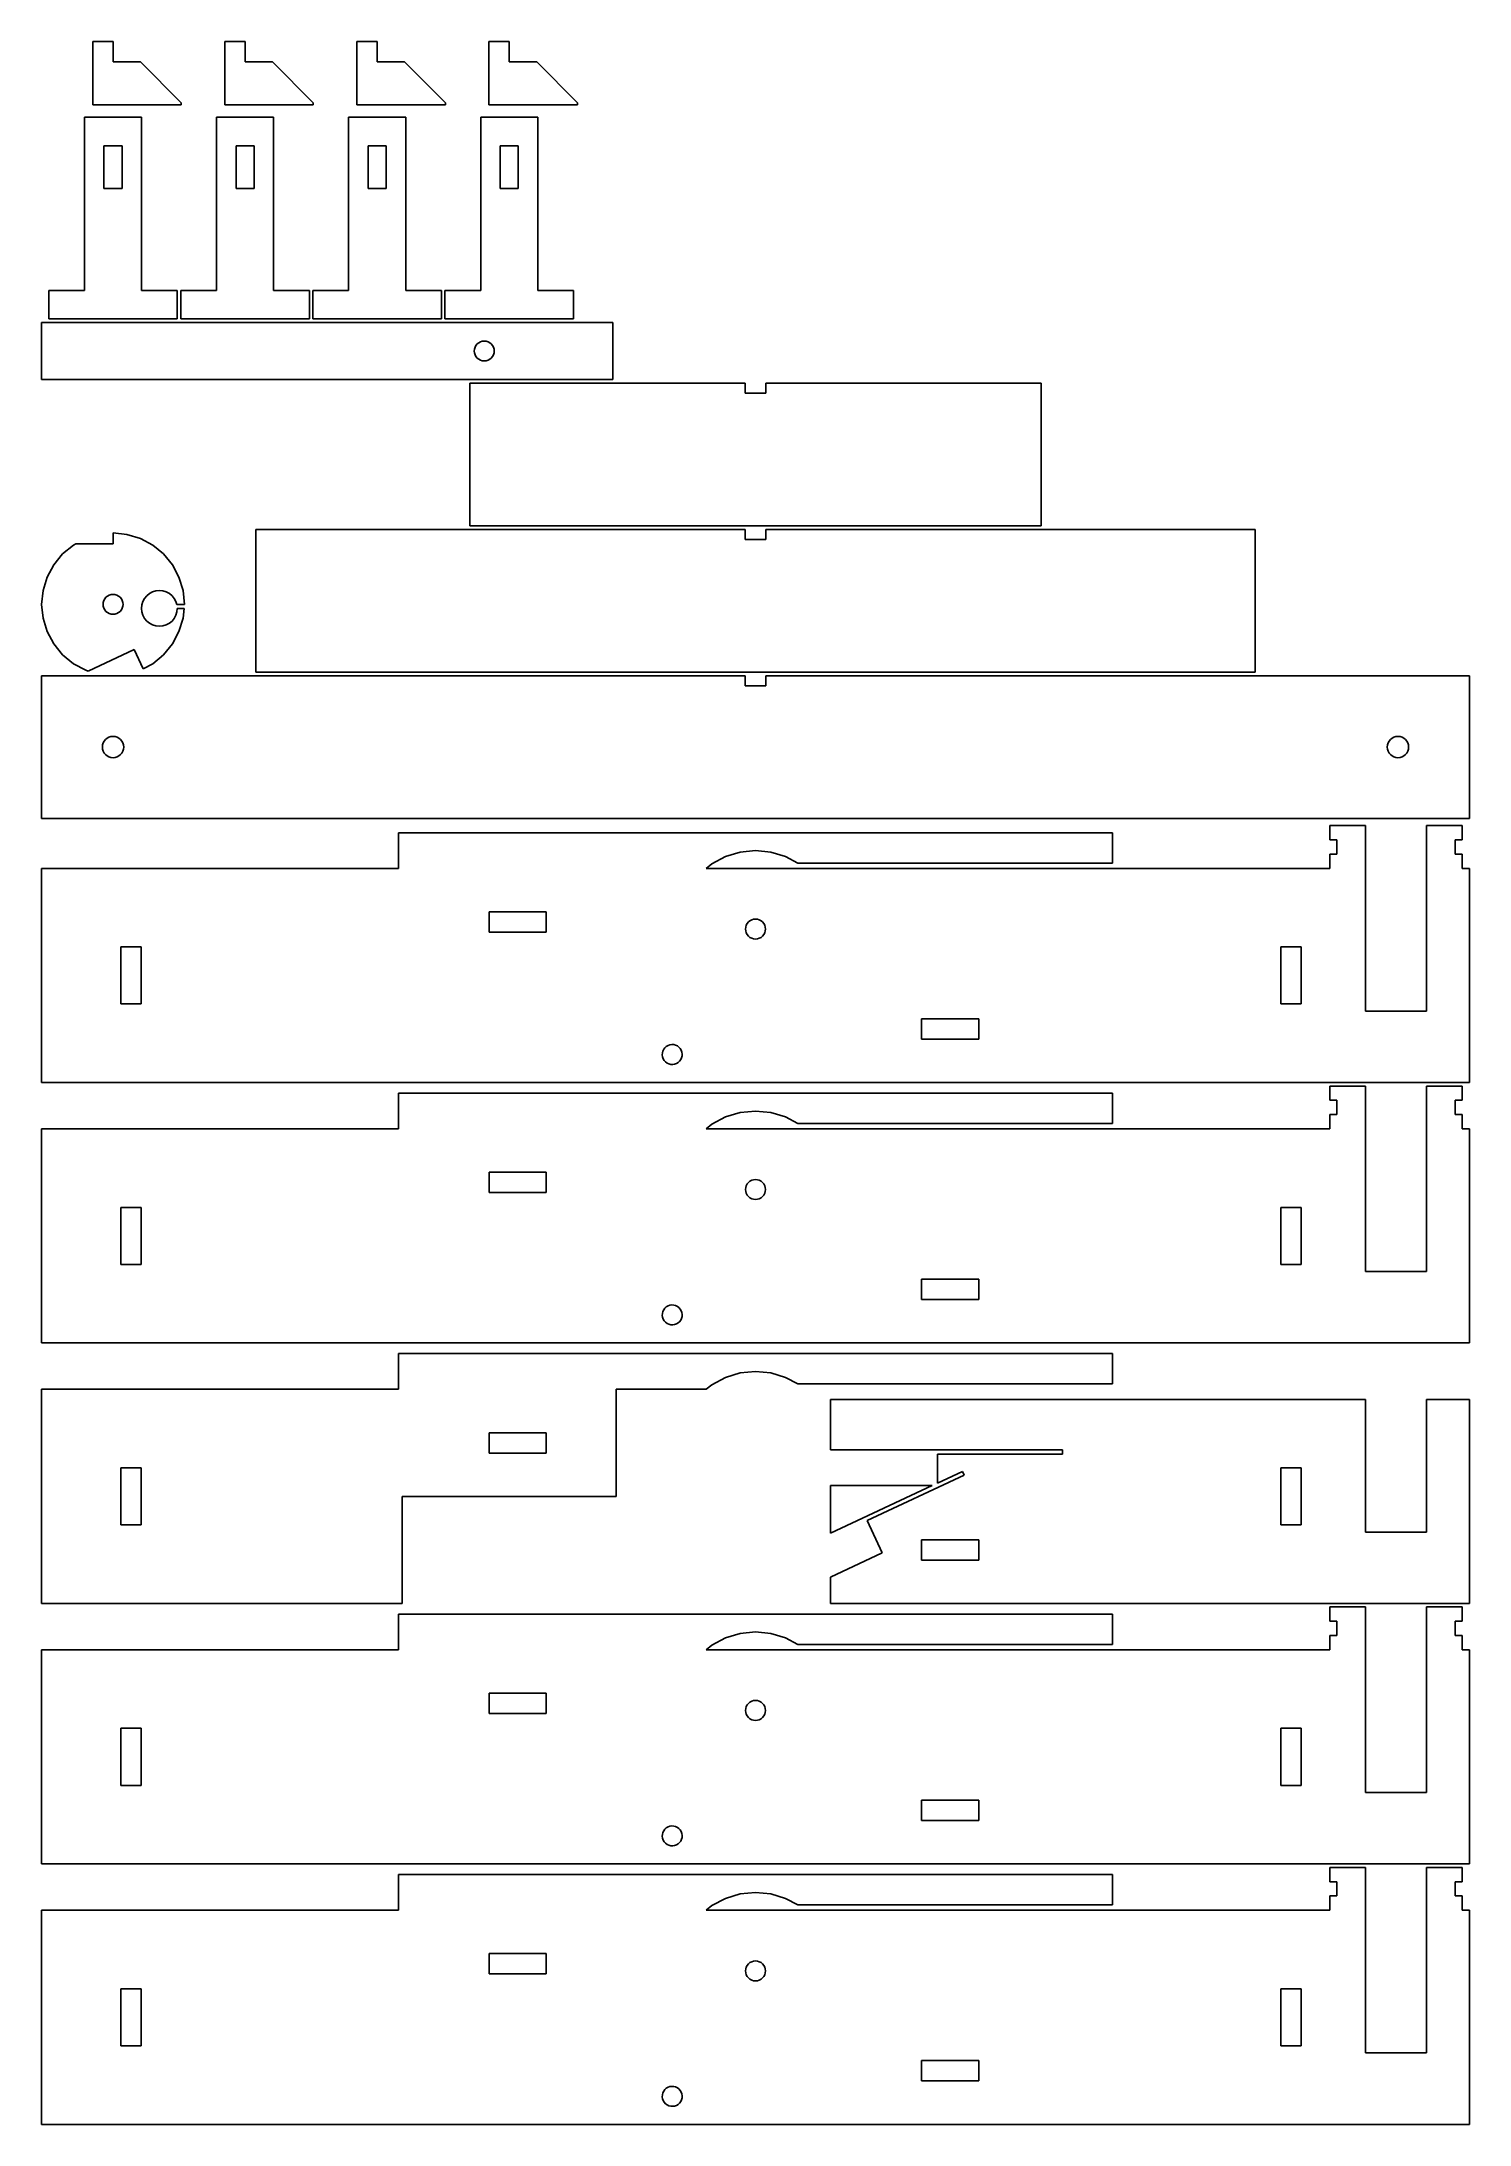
# Model space of a CAD drawing. Header units: metres. Extents: x 0 to 200, y 0 to 292.
import ezdxf

# ---------------------------------------------------------------- set-up
doc = ezdxf.new("R2010")
doc.units = ezdxf.units.M

msp = doc.modelspace()

# ---------------------------------------------------------------- linework, layer by layer
for p, q in [((10, 291.85), (7.14999, 291.85)), ((7.14999, 291.85), (7.14999, 283)), ((10, 289), (10, 291.85)), ((28.5, 291.85), (25.65, 291.85)), ((25.65, 291.85), (25.65, 283)), ((28.5, 289), (28.5, 291.85)), ((47, 291.85), (44.15, 291.85)), ((44.15, 291.85), (44.15, 283)), ((47, 289), (47, 291.85)), ((65.5, 291.85), (62.65, 291.85)), ((62.65, 291.85), (62.65, 283)), ((65.5, 289), (65.5, 291.85)), ((13.85, 289), (10, 289)), ((19.55, 283.3), (13.85, 289)), ((32.35, 289), (28.5, 289)), ((38.05, 283.3), (32.35, 289)), ((50.85, 289), (47, 289)), ((56.55, 283.3), (50.85, 289)), ((69.35, 289), (65.5, 289)), ((75.05, 283.3), (69.35, 289)), ((19.55, 283), (19.55, 283.3)), ((38.05, 283), (38.05, 283.3)), ((56.55, 283), (56.55, 283.3)), ((75.05, 283), (75.05, 283.3)), ((14, 281.25), (6, 281.25)), ((6, 281.25), (6, 257)), ((7.14999, 283), (19.55, 283)), ((14, 257), (14, 281.25)), ((32.5, 281.25), (24.5, 281.25)), ((24.5, 281.25), (24.5, 257)), ((25.65, 283), (38.05, 283)), ((32.5, 257), (32.5, 281.25)), ((51, 281.25), (43, 281.25)), ((43, 281.25), (43, 257)), ((44.15, 283), (56.55, 283)), ((51, 257), (51, 281.25)), ((69.5, 281.25), (61.5, 281.25)), ((61.5, 281.25), (61.5, 257)), ((62.65, 283), (75.05, 283)), ((69.5, 257), (69.5, 281.25)), ((8.72499, 271.25), (8.72499, 277.25)), ((8.72499, 277.25), (11.275, 277.25)), ((11.275, 277.25), (11.275, 271.25)), ((27.225, 271.25), (27.225, 277.25)), ((27.225, 277.25), (29.775, 277.25)), ((29.775, 277.25), (29.775, 271.25)), ((45.725, 271.25), (45.725, 277.25)), ((45.725, 277.25), (48.275, 277.25)), ((48.275, 277.25), (48.275, 271.25)), ((64.225, 271.25), (64.225, 277.25)), ((64.225, 277.25), (66.775, 277.25)), ((66.775, 277.25), (66.775, 271.25)), ((11.275, 271.25), (8.72499, 271.25)), ((29.775, 271.25), (27.225, 271.25)), ((48.275, 271.25), (45.725, 271.25)), ((66.775, 271.25), (64.225, 271.25)), ((6, 257), (1, 257)), ((1, 257), (1, 253)), ((19, 257), (14, 257)), ((19, 253), (19, 257)), ((24.5, 257), (19.5, 257)), ((19.5, 257), (19.5, 253)), ((37.5, 257), (32.5, 257)), ((37.5, 253), (37.5, 257)), ((43, 257), (38, 257)), ((38, 257), (38, 253)), ((56, 257), (51, 257)), ((56, 253), (56, 257)), ((61.5, 257), (56.5, 257)), ((56.5, 257), (56.5, 253)), ((74.5, 257), (69.5, 257)), ((74.5, 253), (74.5, 257)), ((80, 252.5), (0, 252.5)), ((0, 252.5), (0, 244.5)), ((1, 253), (19, 253)), ((19.5, 253), (37.5, 253)), ((38, 253), (56, 253)), ((56.5, 253), (74.5, 253)), ((80, 244.5), (80, 252.5)), ((60.6, 248.5), (60.6269, 248.773)), ((60.6269, 248.227), (60.6, 248.5)), ((60.6269, 248.773), (60.7066, 249.036)), ((60.7066, 247.964), (60.6269, 248.227)), ((60.7066, 249.036), (60.8359, 249.278)), ((60.8359, 249.278), (61.01, 249.49)), ((61.01, 249.49), (61.2222, 249.664)), ((61.2222, 249.664), (61.4642, 249.793)), ((61.4642, 249.793), (61.7269, 249.873)), ((61.7269, 249.873), (62, 249.9)), ((62, 249.9), (62.2731, 249.873)), ((62.2731, 249.873), (62.5358, 249.793)), ((62.5358, 249.793), (62.7778, 249.664)), ((62.7778, 249.664), (62.9899, 249.49)), ((62.9899, 249.49), (63.164, 249.278)), ((63.164, 249.278), (63.2934, 249.036)), ((63.2934, 249.036), (63.3731, 248.773)), ((63.3731, 248.227), (63.2934, 247.964)), ((63.3731, 248.773), (63.4, 248.5)), ((63.4, 248.5), (63.3731, 248.227)), ((60.8359, 247.722), (60.7066, 247.964)), ((61.01, 247.51), (60.8359, 247.722)), ((61.2222, 247.336), (61.01, 247.51)), ((61.4642, 247.207), (61.2222, 247.336)), ((61.7269, 247.127), (61.4642, 247.207)), ((62, 247.1), (61.7269, 247.127)), ((62.2731, 247.127), (62, 247.1)), ((62.5358, 247.207), (62.2731, 247.127)), ((62.7778, 247.336), (62.5358, 247.207)), ((62.9899, 247.51), (62.7778, 247.336)), ((63.164, 247.722), (62.9899, 247.51)), ((63.2934, 247.964), (63.164, 247.722)), ((0, 244.5), (80, 244.5)), ((98.575, 244), (60, 244)), ((60, 244), (60, 224)), ((98.575, 242.585), (98.575, 244)), ((101.425, 242.585), (98.575, 242.585)), ((140, 244), (101.425, 244)), ((101.425, 244), (101.425, 242.585)), ((140, 224), (140, 244)), ((11.9509, 222.808), (10, 223)), ((10, 223), (10, 221.5)), ((13.8268, 222.239), (11.9509, 222.808)), ((15.5557, 221.315), (13.8268, 222.239)), ((98.575, 223.5), (30, 223.5)), ((30, 223.5), (30, 203.5)), ((60, 224), (140, 224)), ((98.575, 222.085), (98.575, 223.5)), ((101.425, 222.085), (98.575, 222.085)), ((170, 223.5), (101.425, 223.5)), ((101.425, 223.5), (101.425, 222.085)), ((170, 203.5), (170, 223.5)), ((2.92894, 220.071), (1.68532, 218.556)), ((4.44431, 221.315), (2.92894, 220.071)), ((4.79099, 221.5), (4.44431, 221.315)), ((10, 221.5), (4.79099, 221.5)), ((17.0711, 220.071), (15.5557, 221.315)), ((18.3147, 218.556), (17.0711, 220.071)), ((0.76121, 216.827), (0.19215, 214.951)), ((1.68532, 218.556), (0.76121, 216.827)), ((19.2388, 216.827), (18.3147, 218.556)), ((19.8078, 214.951), (19.2388, 216.827)), ((0.19215, 214.951), (0, 213)), ((8.60001, 213), (8.62691, 213.273)), ((8.62691, 213.273), (8.70657, 213.536)), ((8.70657, 213.536), (8.83595, 213.778)), ((8.83595, 213.778), (9.01006, 213.99)), ((9.01006, 213.99), (9.22221, 214.164)), ((9.22221, 214.164), (9.46425, 214.293)), ((9.46425, 214.293), (9.72688, 214.373)), ((9.72688, 214.373), (10, 214.4)), ((10, 214.4), (10.2731, 214.373)), ((10.2731, 214.373), (10.5358, 214.293)), ((10.5358, 214.293), (10.7778, 214.164)), ((10.7778, 214.164), (10.9899, 213.99)), ((10.9899, 213.99), (11.164, 213.778)), ((11.164, 213.778), (11.2934, 213.536)), ((11.2934, 213.536), (11.3731, 213.273)), ((11.3731, 213.273), (11.4, 213)), ((14.048, 212.91), (14.1903, 213.379)), ((14.1903, 213.379), (14.4213, 213.811)), ((14.4213, 213.811), (14.7322, 214.19)), ((14.7322, 214.19), (15.1111, 214.501)), ((15.1111, 214.501), (15.5433, 214.732)), ((15.5433, 214.732), (16.0123, 214.874)), ((16.0123, 214.874), (16.5, 214.922)), ((16.5, 214.922), (16.9877, 214.874)), ((16.9877, 214.874), (17.4567, 214.732)), ((17.4567, 214.732), (17.8889, 214.501)), ((17.8889, 214.501), (18.2678, 214.19)), ((18.2678, 214.19), (18.5787, 213.811)), ((18.5787, 213.811), (18.8097, 213.379)), ((18.8097, 213.379), (18.9246, 213)), ((20, 213), (19.8078, 214.951)), ((0, 213), (0.19215, 211.049)), ((0.19215, 211.049), (0.76121, 209.173)), ((8.62691, 212.727), (8.60001, 213)), ((8.70657, 212.464), (8.62691, 212.727)), ((8.83595, 212.222), (8.70657, 212.464)), ((9.01006, 212.01), (8.83595, 212.222)), ((9.22221, 211.836), (9.01006, 212.01)), ((9.46425, 211.707), (9.22221, 211.836)), ((9.72688, 211.627), (9.46425, 211.707)), ((10, 211.6), (9.72688, 211.627)), ((10.2731, 211.627), (10, 211.6)), ((10.5358, 211.707), (10.2731, 211.627)), ((10.7778, 211.836), (10.5358, 211.707)), ((10.9899, 212.01), (10.7778, 211.836)), ((11.164, 212.222), (10.9899, 212.01)), ((11.2934, 212.464), (11.164, 212.222)), ((11.3731, 212.727), (11.2934, 212.464)), ((11.4, 213), (11.3731, 212.727)), ((14, 212.422), (14.048, 212.91)), ((14.048, 211.934), (14, 212.422)), ((14.1903, 211.465), (14.048, 211.934)), ((14.4213, 211.033), (14.1903, 211.465)), ((14.7322, 210.654), (14.4213, 211.033)), ((15.1111, 210.343), (14.7322, 210.654)), ((15.5433, 210.112), (15.1111, 210.343)), ((17.8889, 210.343), (17.4567, 210.112)), ((18.2678, 210.654), (17.8889, 210.343)), ((18.5787, 211.033), (18.2678, 210.654)), ((18.8097, 211.465), (18.5787, 211.033)), ((18.952, 211.934), (18.8097, 211.465)), ((18.9246, 213), (20, 213)), ((19, 212.422), (18.952, 211.934)), ((19.9431, 212.422), (19, 212.422)), ((19.2388, 209.173), (19.8078, 211.049)), ((19.8078, 211.049), (19.9431, 212.422)), ((0.76121, 209.173), (1.68532, 207.444)), ((1.68532, 207.444), (2.92894, 205.929)), ((16.0123, 209.97), (15.5433, 210.112)), ((16.5, 209.922), (16.0123, 209.97)), ((16.9877, 209.97), (16.5, 209.922)), ((17.4567, 210.112), (16.9877, 209.97)), ((17.0711, 205.929), (18.3147, 207.444)), ((18.3147, 207.444), (19.2388, 209.173)), ((2.92894, 205.929), (4.44431, 204.685)), ((4.44431, 204.685), (6.17317, 203.761)), ((6.52312, 203.655), (12.9583, 206.656)), ((12.9583, 206.656), (14.2121, 203.967)), ((14.2121, 203.967), (15.5557, 204.685)), ((15.5557, 204.685), (17.0711, 205.929)), ((98.575, 203), (0, 203)), ((0, 203), (0, 183)), ((6.17317, 203.761), (6.52312, 203.655)), ((30, 203.5), (170, 203.5)), ((98.575, 201.585), (98.575, 203)), ((101.425, 201.585), (98.575, 201.585)), ((200, 203), (101.425, 203)), ((101.425, 203), (101.425, 201.585)), ((200, 183), (200, 203)), ((8.5, 193), (8.52881, 193.293)), ((8.52881, 192.707), (8.5, 193)), ((8.52881, 193.293), (8.61417, 193.574)), ((8.61417, 192.426), (8.52881, 192.707)), ((8.61417, 193.574), (8.75279, 193.833)), ((8.75279, 193.833), (8.93933, 194.061)), ((8.93933, 194.061), (9.16664, 194.247)), ((9.16664, 194.247), (9.42596, 194.386)), ((9.42596, 194.386), (9.70735, 194.471)), ((9.70735, 194.471), (10, 194.5)), ((10, 194.5), (10.2926, 194.471)), ((10.2926, 194.471), (10.574, 194.386)), ((10.574, 194.386), (10.8333, 194.247)), ((10.8333, 194.247), (11.0607, 194.061)), ((11.0607, 194.061), (11.2472, 193.833)), ((11.2472, 193.833), (11.3858, 193.574)), ((11.3858, 193.574), (11.4712, 193.293)), ((11.4712, 192.707), (11.3858, 192.426)), ((11.4712, 193.293), (11.5, 193)), ((11.5, 193), (11.4712, 192.707)), ((188.5, 193), (188.529, 193.293)), ((188.529, 192.707), (188.5, 193)), ((188.529, 193.293), (188.614, 193.574)), ((188.614, 192.426), (188.529, 192.707)), ((188.614, 193.574), (188.753, 193.833)), ((188.753, 193.833), (188.939, 194.061)), ((188.939, 194.061), (189.167, 194.247)), ((189.167, 194.247), (189.426, 194.386)), ((189.426, 194.386), (189.707, 194.471)), ((189.707, 194.471), (190, 194.5)), ((190, 194.5), (190.293, 194.471)), ((190.293, 194.471), (190.574, 194.386)), ((190.574, 194.386), (190.833, 194.247)), ((190.833, 194.247), (191.061, 194.061)), ((191.061, 194.061), (191.247, 193.833)), ((191.247, 193.833), (191.386, 193.574)), ((191.386, 193.574), (191.471, 193.293)), ((191.471, 192.707), (191.386, 192.426)), ((191.471, 193.293), (191.5, 193)), ((191.5, 193), (191.471, 192.707)), ((8.75279, 192.167), (8.61417, 192.426)), ((8.93933, 191.939), (8.75279, 192.167)), ((9.16664, 191.753), (8.93933, 191.939)), ((9.42596, 191.614), (9.16664, 191.753)), ((9.70735, 191.529), (9.42596, 191.614)), ((10, 191.5), (9.70735, 191.529)), ((10.2926, 191.529), (10, 191.5)), ((10.574, 191.614), (10.2926, 191.529)), ((10.8333, 191.753), (10.574, 191.614)), ((11.0607, 191.939), (10.8333, 191.753)), ((11.2472, 192.167), (11.0607, 191.939)), ((11.3858, 192.426), (11.2472, 192.167)), ((188.753, 192.167), (188.614, 192.426)), ((188.939, 191.939), (188.753, 192.167)), ((189.167, 191.753), (188.939, 191.939)), ((189.426, 191.614), (189.167, 191.753)), ((189.707, 191.529), (189.426, 191.614)), ((190, 191.5), (189.707, 191.529)), ((190.293, 191.529), (190, 191.5)), ((190.574, 191.614), (190.293, 191.529)), ((190.833, 191.753), (190.574, 191.614)), ((191.061, 191.939), (190.833, 191.753)), ((191.247, 192.167), (191.061, 191.939)), ((191.386, 192.426), (191.247, 192.167)), ((0, 183), (200, 183)), ((150, 181), (50, 181)), ((50, 181), (50, 176)), ((150, 176.75), (150, 181)), ((185.45, 182), (180.45, 182)), ((180.45, 182), (180.45, 180)), ((185.45, 156), (185.45, 182)), ((199, 182), (194, 182)), ((194, 182), (194, 156)), ((199, 180), (199, 182)), ((95.7905, 177.663), (97.854, 178.289)), ((97.854, 178.289), (100, 178.5)), ((100, 178.5), (102.146, 178.289)), ((102.146, 178.289), (104.21, 177.663)), ((180.45, 180), (181.45, 180)), ((181.45, 180), (181.45, 178)), ((198, 178), (198, 180)), ((198, 180), (199, 180)), ((50, 176), (0, 176)), ((0, 176), (0, 146)), ((93.1014, 176), (93.8887, 176.646)), ((180.45, 176), (93.1014, 176)), ((93.8887, 176.646), (95.7905, 177.663)), ((104.21, 177.663), (105.917, 176.75)), ((105.917, 176.75), (150, 176.75)), ((181.45, 178), (180.45, 178)), ((180.45, 178), (180.45, 176)), ((199, 178), (198, 178)), ((199, 176), (199, 178)), ((200, 176), (199, 176)), ((200, 146), (200, 176)), ((62.6667, 167.075), (62.6667, 169.925)), ((62.6667, 169.925), (70.6667, 169.925)), ((70.6667, 169.925), (70.6667, 167.075)), ((70.6667, 167.075), (62.6667, 167.075)), ((98.6, 167.5), (98.6269, 167.773)), ((98.6269, 167.227), (98.6, 167.5)), ((98.6269, 167.773), (98.7066, 168.036)), ((98.7066, 166.964), (98.6269, 167.227)), ((98.7066, 168.036), (98.8359, 168.278)), ((98.8359, 166.722), (98.7066, 166.964)), ((98.8359, 168.278), (99.01, 168.49)), ((99.01, 166.51), (98.8359, 166.722)), ((99.01, 168.49), (99.2222, 168.664)), ((99.2222, 166.336), (99.01, 166.51)), ((99.2222, 168.664), (99.4642, 168.793)), ((99.4642, 168.793), (99.7269, 168.873)), ((99.7269, 168.873), (100, 168.9)), ((100, 168.9), (100.273, 168.873)), ((100.273, 168.873), (100.536, 168.793)), ((100.536, 168.793), (100.778, 168.664)), ((100.778, 168.664), (100.99, 168.49)), ((100.99, 166.51), (100.778, 166.336)), ((100.99, 168.49), (101.164, 168.278)), ((101.164, 166.722), (100.99, 166.51)), ((101.164, 168.278), (101.293, 168.036)), ((101.293, 166.964), (101.164, 166.722)), ((101.293, 168.036), (101.373, 167.773)), ((101.373, 167.227), (101.293, 166.964)), ((101.373, 167.773), (101.4, 167.5)), ((101.4, 167.5), (101.373, 167.227)), ((11.075, 157), (11.075, 165)), ((11.075, 165), (13.925, 165)), ((13.925, 165), (13.925, 157)), ((99.4642, 166.207), (99.2222, 166.336)), ((99.7269, 166.127), (99.4642, 166.207)), ((100, 166.1), (99.7269, 166.127)), ((100.273, 166.127), (100, 166.1)), ((100.536, 166.207), (100.273, 166.127)), ((100.778, 166.336), (100.536, 166.207)), ((173.575, 157), (173.575, 165)), ((173.575, 165), (176.425, 165)), ((176.425, 165), (176.425, 157)), ((13.925, 157), (11.075, 157)), ((123.273, 152.075), (123.273, 154.925)), ((123.273, 154.925), (131.273, 154.925)), ((131.273, 154.925), (131.273, 152.075)), ((176.425, 157), (173.575, 157)), ((194, 156), (185.45, 156)), ((131.273, 152.075), (123.273, 152.075)), ((86.9366, 149.862), (86.9516, 150.136)), ((86.9754, 149.591), (86.9366, 149.862)), ((86.9516, 150.136), (87.0197, 150.402)), ((87.0664, 149.332), (86.9754, 149.591)), ((87.0197, 150.402), (87.1384, 150.65)), ((87.2062, 149.096), (87.0664, 149.332)), ((87.1384, 150.65), (87.3031, 150.869)), ((87.3894, 148.891), (87.2062, 149.096)), ((87.3031, 150.869), (87.5074, 151.053)), ((87.609, 148.727), (87.3894, 148.891)), ((87.5074, 151.053), (87.7436, 151.192)), ((87.7436, 151.192), (88.0025, 151.283)), ((88.0025, 151.283), (88.2742, 151.322)), ((88.2742, 151.322), (88.5482, 151.307)), ((88.5482, 151.307), (88.8141, 151.239)), ((88.8141, 151.239), (89.0615, 151.12)), ((89.0615, 151.12), (89.2811, 150.956)), ((89.3674, 148.978), (89.1631, 148.794)), ((89.2811, 150.956), (89.4643, 150.751)), ((89.5321, 149.197), (89.3674, 148.978)), ((89.4643, 150.751), (89.6041, 150.515)), ((89.6508, 149.445), (89.5321, 149.197)), ((89.6041, 150.515), (89.6951, 150.256)), ((89.719, 149.711), (89.6508, 149.445)), ((89.6951, 150.256), (89.7339, 149.985)), ((89.7339, 149.985), (89.719, 149.711)), ((0, 146), (200, 146)), ((87.8564, 148.608), (87.609, 148.727)), ((88.1223, 148.54), (87.8564, 148.608)), ((88.3963, 148.525), (88.1223, 148.54)), ((88.668, 148.564), (88.3963, 148.525)), ((88.9269, 148.655), (88.668, 148.564)), ((89.1631, 148.794), (88.9269, 148.655)), ((150, 144.5), (50, 144.5)), ((50, 144.5), (50, 139.5)), ((150, 140.25), (150, 144.5)), ((185.45, 145.5), (180.45, 145.5)), ((180.45, 145.5), (180.45, 143.5)), ((180.45, 143.5), (181.45, 143.5)), ((181.45, 143.5), (181.45, 141.5)), ((185.45, 119.5), (185.45, 145.5)), ((199, 145.5), (194, 145.5)), ((194, 145.5), (194, 119.5)), ((198, 141.5), (198, 143.5)), ((198, 143.5), (199, 143.5)), ((199, 143.5), (199, 145.5)), ((93.1014, 139.5), (93.8887, 140.146)), ((93.8887, 140.146), (95.7905, 141.163)), ((95.7905, 141.163), (97.854, 141.789)), ((97.854, 141.789), (100, 142)), ((100, 142), (102.146, 141.789)), ((102.146, 141.789), (104.21, 141.163)), ((104.21, 141.163), (105.917, 140.25)), ((105.917, 140.25), (150, 140.25)), ((181.45, 141.5), (180.45, 141.5)), ((180.45, 141.5), (180.45, 139.5)), ((199, 141.5), (198, 141.5)), ((199, 139.5), (199, 141.5)), ((50, 139.5), (0, 139.5)), ((0, 139.5), (0, 109.5)), ((180.45, 139.5), (93.1014, 139.5)), ((200, 139.5), (199, 139.5)), ((200, 109.5), (200, 139.5)), ((62.6667, 130.575), (62.6667, 133.425)), ((62.6667, 133.425), (70.6667, 133.425)), ((70.6667, 133.425), (70.6667, 130.575)), ((98.6269, 131.273), (98.7066, 131.536)), ((98.7066, 131.536), (98.8359, 131.778)), ((98.8359, 131.778), (99.01, 131.99)), ((99.01, 131.99), (99.2222, 132.164)), ((99.2222, 132.164), (99.4642, 132.293)), ((99.4642, 132.293), (99.7269, 132.373)), ((99.7269, 132.373), (100, 132.4)), ((100, 132.4), (100.273, 132.373)), ((100.273, 132.373), (100.536, 132.293)), ((100.536, 132.293), (100.778, 132.164)), ((100.778, 132.164), (100.99, 131.99)), ((100.99, 131.99), (101.164, 131.778)), ((101.164, 131.778), (101.293, 131.536)), ((101.293, 131.536), (101.373, 131.273)), ((11.075, 120.5), (11.075, 128.5)), ((11.075, 128.5), (13.925, 128.5)), ((13.925, 128.5), (13.925, 120.5)), ((70.6667, 130.575), (62.6667, 130.575)), ((98.6, 131), (98.6269, 131.273)), ((98.6269, 130.727), (98.6, 131)), ((98.7066, 130.464), (98.6269, 130.727)), ((98.8359, 130.222), (98.7066, 130.464)), ((99.01, 130.01), (98.8359, 130.222)), ((99.2222, 129.836), (99.01, 130.01)), ((99.4642, 129.707), (99.2222, 129.836)), ((99.7269, 129.627), (99.4642, 129.707)), ((100, 129.6), (99.7269, 129.627)), ((100.273, 129.627), (100, 129.6)), ((100.536, 129.707), (100.273, 129.627)), ((100.778, 129.836), (100.536, 129.707)), ((100.99, 130.01), (100.778, 129.836)), ((101.164, 130.222), (100.99, 130.01)), ((101.293, 130.464), (101.164, 130.222)), ((101.373, 130.727), (101.293, 130.464)), ((101.373, 131.273), (101.4, 131)), ((101.4, 131), (101.373, 130.727)), ((173.575, 120.5), (173.575, 128.5)), ((173.575, 128.5), (176.425, 128.5)), ((176.425, 128.5), (176.425, 120.5)), ((13.925, 120.5), (11.075, 120.5)), ((176.425, 120.5), (173.575, 120.5)), ((123.273, 115.575), (123.273, 118.425)), ((123.273, 118.425), (131.273, 118.425)), ((131.273, 118.425), (131.273, 115.575)), ((194, 119.5), (185.45, 119.5)), ((86.9516, 113.636), (87.0197, 113.902)), ((87.0197, 113.902), (87.1384, 114.15)), ((87.1384, 114.15), (87.3031, 114.369)), ((87.3031, 114.369), (87.5074, 114.553)), ((87.5074, 114.553), (87.7436, 114.692)), ((87.7436, 114.692), (88.0025, 114.783)), ((88.0025, 114.783), (88.2742, 114.822)), ((88.2742, 114.822), (88.5482, 114.807)), ((88.5482, 114.807), (88.8141, 114.739)), ((88.8141, 114.739), (89.0615, 114.62)), ((89.0615, 114.62), (89.2811, 114.456)), ((89.2811, 114.456), (89.4643, 114.251)), ((89.4643, 114.251), (89.6041, 114.015)), ((89.6041, 114.015), (89.6951, 113.756)), ((131.273, 115.575), (123.273, 115.575)), ((86.9366, 113.362), (86.9516, 113.636)), ((86.9754, 113.091), (86.9366, 113.362)), ((87.0664, 112.832), (86.9754, 113.091)), ((87.2062, 112.596), (87.0664, 112.832)), ((87.3894, 112.391), (87.2062, 112.596)), ((87.609, 112.227), (87.3894, 112.391)), ((87.8564, 112.108), (87.609, 112.227)), ((88.1223, 112.04), (87.8564, 112.108)), ((88.3963, 112.025), (88.1223, 112.04)), ((88.668, 112.064), (88.3963, 112.025)), ((88.9269, 112.155), (88.668, 112.064)), ((89.1631, 112.294), (88.9269, 112.155)), ((89.3674, 112.478), (89.1631, 112.294)), ((89.5321, 112.697), (89.3674, 112.478)), ((89.6508, 112.945), (89.5321, 112.697)), ((89.719, 113.211), (89.6508, 112.945)), ((89.6951, 113.756), (89.7339, 113.485)), ((89.7339, 113.485), (89.719, 113.211)), ((0, 109.5), (200, 109.5)), ((150, 108), (50, 108)), ((50, 108), (50, 103)), ((150, 103.75), (150, 108)), ((95.7905, 104.663), (97.854, 105.289)), ((97.854, 105.289), (100, 105.5)), ((100, 105.5), (102.146, 105.289)), ((102.146, 105.289), (104.21, 104.663)), ((50, 103), (0, 103)), ((0, 103), (0, 73)), ((80.5, 88), (80.5, 103)), ((80.5, 103), (93.1014, 103)), ((93.1014, 103), (93.8887, 103.646)), ((93.8887, 103.646), (95.7905, 104.663)), ((104.21, 104.663), (105.917, 103.75)), ((105.917, 103.75), (150, 103.75)), ((185.45, 101.585), (110.5, 101.585)), ((110.5, 101.585), (110.5, 94.5)), ((185.45, 83), (185.45, 101.585)), ((200, 101.585), (194, 101.585)), ((194, 101.585), (194, 83)), ((200, 73), (200, 101.585)), ((62.6667, 94.075), (62.6667, 96.925)), ((62.6667, 96.925), (70.6667, 96.925)), ((70.6667, 96.925), (70.6667, 94.075)), ((70.6667, 94.075), (62.6667, 94.075)), ((110.5, 94.5), (143, 94.5)), ((143, 93.922), (125.5, 93.922)), ((125.5, 93.922), (125.5, 89.8402)), ((143, 94.5), (143, 93.922)), ((11.075, 84), (11.075, 92)), ((11.075, 92), (13.925, 92)), ((13.925, 92), (13.925, 84)), ((129.241, 90.947), (115.647, 84.6077)), ((125.5, 89.8402), (128.997, 91.4708)), ((128.997, 91.4708), (129.241, 90.947)), ((173.575, 84), (173.575, 92)), ((173.575, 92), (176.425, 92)), ((176.425, 92), (176.425, 84)), ((50.5, 88), (80.5, 88)), ((50.5, 73), (50.5, 88)), ((124.77, 89.5), (110.5, 89.5)), ((110.5, 89.5), (110.5, 82.8456)), ((110.5, 82.8456), (124.77, 89.5)), ((13.925, 84), (11.075, 84)), ((115.647, 84.6077), (117.76, 80.0762)), ((123.273, 79.075), (123.273, 81.925)), ((123.273, 81.925), (131.273, 81.925)), ((131.273, 81.925), (131.273, 79.075)), ((176.425, 84), (173.575, 84)), ((194, 83), (185.45, 83)), ((117.76, 80.0762), (110.5, 76.6909)), ((131.273, 79.075), (123.273, 79.075)), ((110.5, 76.6909), (110.5, 73)), ((0, 73), (50.5, 73)), ((110.5, 73), (200, 73)), ((150, 71.5), (50, 71.5)), ((50, 71.5), (50, 66.5)), ((150, 67.25), (150, 71.5)), ((185.45, 72.5), (180.45, 72.5)), ((180.45, 72.5), (180.45, 70.5)), ((180.45, 70.5), (181.45, 70.5)), ((181.45, 70.5), (181.45, 68.5)), ((185.45, 46.5), (185.45, 72.5)), ((199, 72.5), (194, 72.5)), ((194, 72.5), (194, 46.5)), ((198, 68.5), (198, 70.5)), ((198, 70.5), (199, 70.5)), ((199, 70.5), (199, 72.5)), ((93.1014, 66.5), (93.8887, 67.1462)), ((93.8887, 67.1462), (95.7905, 68.1627)), ((95.7905, 68.1627), (97.854, 68.7886)), ((97.854, 68.7886), (100, 69)), ((100, 69), (102.146, 68.7886)), ((102.146, 68.7886), (104.21, 68.1627)), ((104.21, 68.1627), (105.917, 67.25)), ((105.917, 67.25), (150, 67.25)), ((181.45, 68.5), (180.45, 68.5)), ((180.45, 68.5), (180.45, 66.5)), ((199, 68.5), (198, 68.5)), ((199, 66.5), (199, 68.5)), ((50, 66.5), (0, 66.5)), ((0, 66.5), (0, 36.5)), ((180.45, 66.5), (93.1014, 66.5)), ((200, 66.5), (199, 66.5)), ((200, 36.5), (200, 66.5)), ((62.6667, 57.575), (62.6667, 60.425)), ((62.6667, 60.425), (70.6667, 60.425)), ((70.6667, 60.425), (70.6667, 57.575)), ((98.6269, 58.2731), (98.7066, 58.5358)), ((98.7066, 58.5358), (98.8359, 58.7778)), ((98.8359, 58.7778), (99.01, 58.9899)), ((99.01, 58.9899), (99.2222, 59.164)), ((99.2222, 59.164), (99.4642, 59.2934)), ((99.4642, 59.2934), (99.7269, 59.3731)), ((99.7269, 59.3731), (100, 59.4)), ((100, 59.4), (100.273, 59.3731)), ((100.273, 59.3731), (100.536, 59.2934)), ((100.536, 59.2934), (100.778, 59.164)), ((100.778, 59.164), (100.99, 58.9899)), ((100.99, 58.9899), (101.164, 58.7778)), ((101.164, 58.7778), (101.293, 58.5358)), ((101.293, 58.5358), (101.373, 58.2731)), ((11.075, 47.5), (11.075, 55.5)), ((11.075, 55.5), (13.925, 55.5)), ((13.925, 55.5), (13.925, 47.5)), ((70.6667, 57.575), (62.6667, 57.575)), ((98.6, 58), (98.6269, 58.2731)), ((98.6269, 57.7269), (98.6, 58)), ((98.7066, 57.4642), (98.6269, 57.7269)), ((98.8359, 57.2222), (98.7066, 57.4642)), ((99.01, 57.01), (98.8359, 57.2222)), ((99.2222, 56.8359), (99.01, 57.01)), ((99.4642, 56.7066), (99.2222, 56.8359)), ((99.7269, 56.6269), (99.4642, 56.7066)), ((100, 56.6), (99.7269, 56.6269)), ((100.273, 56.6269), (100, 56.6)), ((100.536, 56.7066), (100.273, 56.6269)), ((100.778, 56.8359), (100.536, 56.7066)), ((100.99, 57.01), (100.778, 56.8359)), ((101.164, 57.2222), (100.99, 57.01)), ((101.293, 57.4642), (101.164, 57.2222)), ((101.373, 57.7269), (101.293, 57.4642)), ((101.373, 58.2731), (101.4, 58)), ((101.4, 58), (101.373, 57.7269)), ((173.575, 47.5), (173.575, 55.5)), ((173.575, 55.5), (176.425, 55.5)), ((176.425, 55.5), (176.425, 47.5)), ((13.925, 47.5), (11.075, 47.5)), ((176.425, 47.5), (173.575, 47.5)), ((123.273, 42.575), (123.273, 45.425)), ((123.273, 45.425), (131.273, 45.425)), ((131.273, 45.425), (131.273, 42.575)), ((194, 46.5), (185.45, 46.5)), ((86.9516, 40.6364), (87.0197, 40.9023)), ((87.0197, 40.9023), (87.1384, 41.1498)), ((87.1384, 41.1498), (87.3031, 41.3693)), ((87.3031, 41.3693), (87.5074, 41.5525)), ((87.5074, 41.5525), (87.7436, 41.6923)), ((87.7436, 41.6923), (88.0025, 41.7834)), ((88.0025, 41.7834), (88.2742, 41.8221)), ((88.2742, 41.8221), (88.5482, 41.8072)), ((88.5482, 41.8072), (88.8141, 41.739)), ((88.8141, 41.739), (89.0615, 41.6204)), ((89.0615, 41.6204), (89.2811, 41.4557)), ((89.2811, 41.4557), (89.4643, 41.2513)), ((89.4643, 41.2513), (89.6041, 41.0152)), ((89.6041, 41.0152), (89.6951, 40.7562)), ((131.273, 42.575), (123.273, 42.575)), ((86.9366, 40.3624), (86.9516, 40.6364)), ((86.9754, 40.0907), (86.9366, 40.3624)), ((87.0664, 39.8318), (86.9754, 40.0907)), ((87.2062, 39.5956), (87.0664, 39.8318)), ((87.3894, 39.3913), (87.2062, 39.5956)), ((87.609, 39.2266), (87.3894, 39.3913)), ((87.8564, 39.1079), (87.609, 39.2266)), ((88.1223, 39.0398), (87.8564, 39.1079)), ((88.3963, 39.0248), (88.1223, 39.0398)), ((88.668, 39.0636), (88.3963, 39.0248)), ((88.9269, 39.1546), (88.668, 39.0636)), ((89.1631, 39.2945), (88.9269, 39.1546)), ((89.3674, 39.4776), (89.1631, 39.2945)), ((89.5321, 39.6972), (89.3674, 39.4776)), ((89.6508, 39.9447), (89.5321, 39.6972)), ((89.719, 40.2105), (89.6508, 39.9447)), ((89.6951, 40.7562), (89.7339, 40.4845)), ((89.7339, 40.4845), (89.719, 40.2105)), ((0, 36.5), (200, 36.5)), ((185.45, 36), (180.45, 36)), ((180.45, 36), (180.45, 34)), ((185.45, 10), (185.45, 36)), ((199, 36), (194, 36)), ((194, 36), (194, 10)), ((199, 34), (199, 36)), ((150, 35), (50, 35)), ((50, 35), (50, 30)), ((95.7905, 31.6627), (97.854, 32.2886)), ((97.854, 32.2886), (100, 32.5)), ((100, 32.5), (102.146, 32.2886)), ((102.146, 32.2886), (104.21, 31.6627)), ((150, 30.75), (150, 35)), ((180.45, 34), (181.45, 34)), ((181.45, 34), (181.45, 32)), ((198, 32), (198, 34)), ((198, 34), (199, 34)), ((50, 30), (0, 30)), ((0, 30), (0, 0)), ((93.1014, 30), (93.8887, 30.6462)), ((180.45, 30), (93.1014, 30)), ((93.8887, 30.6462), (95.7905, 31.6627)), ((104.21, 31.6627), (105.917, 30.75)), ((105.917, 30.75), (150, 30.75)), ((181.45, 32), (180.45, 32)), ((180.45, 32), (180.45, 30)), ((199, 32), (198, 32)), ((199, 30), (199, 32)), ((200, 30), (199, 30)), ((200, 0), (200, 30)), ((62.6667, 21.075), (62.6667, 23.925)), ((62.6667, 23.925), (70.6667, 23.925)), ((70.6667, 23.925), (70.6667, 21.075)), ((70.6667, 21.075), (62.6667, 21.075)), ((98.6, 21.5), (98.6269, 21.7731)), ((98.6269, 21.2269), (98.6, 21.5)), ((98.6269, 21.7731), (98.7066, 22.0358)), ((98.7066, 20.9642), (98.6269, 21.2269)), ((98.7066, 22.0358), (98.8359, 22.2778)), ((98.8359, 20.7222), (98.7066, 20.9642)), ((98.8359, 22.2778), (99.01, 22.4899)), ((99.01, 20.51), (98.8359, 20.7222)), ((99.01, 22.4899), (99.2222, 22.664)), ((99.2222, 20.3359), (99.01, 20.51)), ((99.2222, 22.664), (99.4642, 22.7934)), ((99.4642, 22.7934), (99.7269, 22.8731)), ((99.7269, 22.8731), (100, 22.9)), ((100, 22.9), (100.273, 22.8731)), ((100.273, 22.8731), (100.536, 22.7934)), ((100.536, 22.7934), (100.778, 22.664)), ((100.778, 22.664), (100.99, 22.4899)), ((100.99, 20.51), (100.778, 20.3359)), ((100.99, 22.4899), (101.164, 22.2778)), ((101.164, 20.7222), (100.99, 20.51)), ((101.164, 22.2778), (101.293, 22.0358)), ((101.293, 20.9642), (101.164, 20.7222)), ((101.293, 22.0358), (101.373, 21.7731)), ((101.373, 21.2269), (101.293, 20.9642)), ((101.373, 21.7731), (101.4, 21.5)), ((101.4, 21.5), (101.373, 21.2269)), ((11.075, 11), (11.075, 19)), ((11.075, 19), (13.925, 19)), ((13.925, 19), (13.925, 11)), ((99.4642, 20.2066), (99.2222, 20.3359)), ((99.7269, 20.1269), (99.4642, 20.2066)), ((100, 20.1), (99.7269, 20.1269)), ((100.273, 20.1269), (100, 20.1)), ((100.536, 20.2066), (100.273, 20.1269)), ((100.778, 20.3359), (100.536, 20.2066)), ((173.575, 11), (173.575, 19)), ((173.575, 19), (176.425, 19)), ((176.425, 19), (176.425, 11)), ((13.925, 11), (11.075, 11)), ((123.273, 6.075), (123.273, 8.92499)), ((123.273, 8.92499), (131.273, 8.92499)), ((131.273, 8.92499), (131.273, 6.075)), ((176.425, 11), (173.575, 11)), ((194, 10), (185.45, 10)), ((131.273, 6.075), (123.273, 6.075)), ((86.9366, 3.86241), (86.9516, 4.13644)), ((86.9754, 3.59071), (86.9366, 3.86241)), ((86.9516, 4.13644), (87.0197, 4.40231)), ((87.0664, 3.33182), (86.9754, 3.59071)), ((87.0197, 4.40231), (87.1384, 4.64977)), ((87.2062, 3.09564), (87.0664, 3.33182)), ((87.1384, 4.64977), (87.3031, 4.86931)), ((87.3894, 2.8913), (87.2062, 3.09564)), ((87.3031, 4.86931), (87.5074, 5.05251)), ((87.5074, 5.05251), (87.7436, 5.19231)), ((87.7436, 5.19231), (88.0025, 5.28336)), ((88.0025, 5.28336), (88.2742, 5.32214)), ((88.2742, 5.32214), (88.5482, 5.30719)), ((88.5482, 5.30719), (88.8141, 5.23904)), ((88.8141, 5.23904), (89.0615, 5.12036)), ((89.0615, 5.12036), (89.2811, 4.95567)), ((89.3674, 2.97765), (89.1631, 2.79446)), ((89.2811, 4.95567), (89.4643, 4.75131)), ((89.5321, 3.19719), (89.3674, 2.97765)), ((89.4643, 4.75131), (89.6041, 4.51515)), ((89.6508, 3.44466), (89.5321, 3.19719)), ((89.6041, 4.51515), (89.6951, 4.25624)), ((89.719, 3.71051), (89.6508, 3.44466)), ((89.6951, 4.25624), (89.7339, 3.98454)), ((89.7339, 3.98454), (89.719, 3.71051)), ((0, 0), (200, 0)), ((87.609, 2.72661), (87.3894, 2.8913)), ((87.8564, 2.60791), (87.609, 2.72661)), ((88.1223, 2.53978), (87.8564, 2.60791)), ((88.3963, 2.52481), (88.1223, 2.53978)), ((88.668, 2.5636), (88.3963, 2.52481)), ((88.9269, 2.65465), (88.668, 2.5636)), ((89.1631, 2.79446), (88.9269, 2.65465))]:
    msp.add_line(p, q)

doc.saveas('drawing.dxf')
